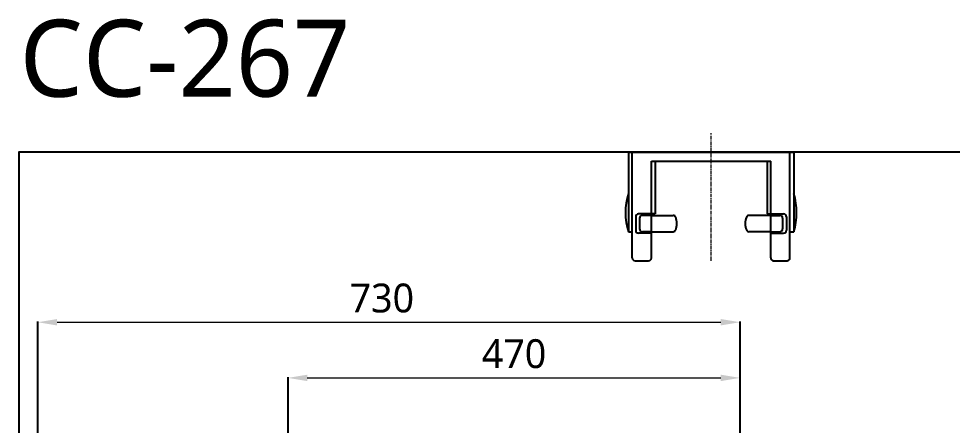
# Model space of a CAD drawing. Extents: x -1507 to 1094, y -378 to 1940.
# Drawn here: x -1292 to -321, y 1517 to 1940 of the extents above; entities that cross this region are included whole.
import ezdxf

# ---------------------------------------------------------------- set-up
doc = ezdxf.new("R2010")
doc.units = 0
doc.header["$LTSCALE"] = 3
doc.header["$MEASUREMENT"] = 0
doc.linetypes.add('CENTER', pattern=[2, 1.25, -0.25, 0.25, -0.25])
doc.layers.get('0').update_dxf_attribs({"linetype": 'CONTINUOUS'})
doc.layers.get('DEFPOINTS').update_dxf_attribs({"linetype": 'CONTINUOUS'})
doc.layers.add('1', color=1, linetype='CENTER', lineweight=5)
doc.layers.add('4', color=4, linetype='CONTINUOUS')
doc.layers.add('6', color=6, linetype='CONTINUOUS')
doc.styles.add('GHS', font='romans', dxfattribs={"bigfont": 'ghs'})
doc.styles.get("Standard").update_dxf_attribs({"font": 'NanumGothic.ttf'})
doc.dimstyles.get("Standard").update_dxf_attribs({"dimtxt": 0.18, "dimasz": 0.18, "dimexe": 0.18, "dimexo": 0.0625, "dimgap": 0.09, "dimtad": 0, "dimtih": 1, "dimtoh": 1, "dimdec": 4, "dimzin": 0, "dimdsep": 46, "dimtxsty": 'Standard', "dimcen": 0.09, "dimadec": 0, "dimazin": 0, "dimtfac": 1, "dimtdec": 4, "dimtofl": 0, "dimtmove": 0, "dimatfit": 3, "dimfxl": 0, "dimtolj": 1, "dimtzin": 0, "dimarcsym": 0})

# ---------------------------------------------------------------- blocks, each defined once
blk = doc.blocks.new('*D17')
at = {"color": 3, "linetype": 'Continuous', "lineweight": -2}
for p, q in [((-1271.64, 1454.32), (-1271.64, 1625.28)), ((-541.53, 1307.44), (-541.53, 1625.28))]:
    blk.add_line(p, q, dxfattribs=at)
at = {"color": 3, "linetype": 'Continuous', "lineweight": 0}
blk.add_line((-1251.64, 1624.48), (-561.53, 1624.48), dxfattribs=at)
at = {"color": 3, "linetype": 'Continuous'}
for points in [[(-1251.64, 1627.81), (-1251.64, 1621.14), (-1271.64, 1624.48)], [(-561.53, 1627.81), (-561.53, 1621.14), (-541.53, 1624.48)]]:
    blk.add_solid(points, dxfattribs=at)
at = {"layer": 'DEFPOINTS', "color": 0, "linetype": 'Continuous'}
for p in [(-541.53, 1624.48), (-1271.64, 1453.32), (-541.53, 1306.44)]:
    blk.add_point(p, dxfattribs=at)
at = {"color": 2, "linetype": 'Continuous', "lineweight": 5, "insert": (-913.98, 1649.48), "char_height": 30, "attachment_point": 5}
blk.add_mtext('\\A1;730', dxfattribs=at)
blk = doc.blocks.new('*D18')
at = {"color": 3, "linetype": 'Continuous', "lineweight": -2}
for p, q in [((-1011.53, 1377.15), (-1011.53, 1567.39)), ((-541.53, 1307.44), (-541.53, 1567.39))]:
    blk.add_line(p, q, dxfattribs=at)
at = {"color": 3, "linetype": 'Continuous', "lineweight": 0}
blk.add_line((-991.53, 1566.59), (-561.53, 1566.59), dxfattribs=at)
at = {"color": 3, "linetype": 'Continuous'}
for points in [[(-991.53, 1569.92), (-991.53, 1563.25), (-1011.53, 1566.59)], [(-561.53, 1569.92), (-561.53, 1563.25), (-541.53, 1566.59)]]:
    blk.add_solid(points, dxfattribs=at)
at = {"layer": 'DEFPOINTS', "color": 0, "linetype": 'Continuous'}
for p in [(-541.53, 1566.59), (-1011.53, 1376.15), (-541.53, 1306.44)]:
    blk.add_point(p, dxfattribs=at)
at = {"color": 2, "linetype": 'Continuous', "lineweight": 5, "insert": (-776.53, 1591.59), "char_height": 30, "attachment_point": 5}
blk.add_mtext('\\A1;470', dxfattribs=at)

msp = doc.modelspace()

# ---------------------------------------------------------------- linework, layer by layer
at = {"layer": '1'}
msp.add_line((-571.64, 1688.39), (-571.64, 1821.15), dxfattribs=at)
at = {"layer": '4'}
for p, q in [((-657.64, 1801.39), (-485.64, 1801.39)), ((-657.64, 1801.39), (-657.64, 1718.39)), ((-653.64, 1691.39), (-653.64, 1801.39)), ((-489.64, 1691.39), (-489.64, 1801.39)), ((-485.64, 1801.39), (-485.64, 1718.39)), ((-633.64, 1691.39), (-633.64, 1792.08)), ((-633.64, 1792.08), (-509.64, 1792.08)), ((-629.87, 1792.08), (-629.87, 1737.08)), ((-513.41, 1792.08), (-513.41, 1737.08)), ((-509.64, 1691.39), (-509.64, 1792.08)), ((-650.01, 1734.08), (-650.01, 1720.08)), ((-633.64, 1737.08), (-647.01, 1737.08)), ((-646.01, 1732.58), (-646.01, 1721.58)), ((-633.64, 1735.58), (-643.01, 1735.58)), ((-629.87, 1737.08), (-633.64, 1737.08)), ((-633.64, 1735.58), (-611.18, 1735.58)), ((-509.64, 1735.58), (-532.09, 1735.58)), ((-513.41, 1737.08), (-509.64, 1737.08)), ((-509.64, 1737.08), (-496.26, 1737.08)), ((-509.64, 1735.58), (-500.26, 1735.58)), ((-497.26, 1732.58), (-497.26, 1721.58)), ((-493.26, 1734.08), (-493.26, 1720.08)), ((-633.64, 1718.58), (-643.01, 1718.58)), ((-633.64, 1718.58), (-611.18, 1718.58)), ((-509.64, 1718.58), (-532.09, 1718.58)), ((-509.64, 1718.58), (-500.26, 1718.58)), ((-657.64, 1718.39), (-653.64, 1718.39)), ((-633.64, 1717.08), (-647.01, 1717.08)), ((-509.64, 1717.08), (-496.26, 1717.08)), ((-489.64, 1718.39), (-485.64, 1718.39)), ((-650.64, 1688.39), (-636.64, 1688.39)), ((-506.64, 1688.39), (-492.64, 1688.39))]:
    msp.add_line(p, q, dxfattribs=at)
for centre, radius, start, end in [((-592.46, 1738.39), 68.18, 162.94091, 197.05909), ((-550.82, 1738.39), 68.18, 342.94091, 17.05909), ((-647.01, 1734.08), 3, 90, 180), ((-643.01, 1732.58), 3, 90, 180), ((-611.18, 1732.58), 3, 20.74303, 90), ((-625.71, 1727.08), 18.53, 339.25697, 20.74303), ((-517.57, 1727.08), 18.53, 159.25697, 200.74303), ((-532.09, 1732.58), 3, 90, 159.25697), ((-500.26, 1732.58), 3, 0, 90), ((-496.26, 1734.08), 3, 0, 90), ((-647.01, 1720.08), 3, 180, 270), ((-643.01, 1721.58), 3, 180, 270), ((-611.18, 1721.58), 3, 270, 339.25697), ((-532.09, 1721.58), 3, 200.74303, 270), ((-500.26, 1721.58), 3, 270, 0), ((-496.26, 1720.08), 3, 270, 0), ((-650.64, 1691.39), 3, 180, 270), ((-636.64, 1691.39), 3, 270, 0), ((-506.64, 1691.39), 3, 180, 270), ((-492.64, 1691.39), 3, 270, 0)]:
    msp.add_arc(centre, radius, start, end, dxfattribs=at)
at = {"layer": '6'}
msp.add_lwpolyline([(1094, 1801.39), (-1291.64, 1801.39), (-1291.64, -103.61), (605.76, -103.61), (605.76, 906.39)], dxfattribs=at)

# ---------------------------------------------------------------- texts
at = {"insert": (-1290.78, 1939.05), "char_height": 80, "width": 460, "attachment_point": 1, "style": 'GHS'}
msp.add_mtext('{\\fNanumGothic|b0|i0|c0|p50;CC-267}', dxfattribs=at)

# ---------------------------------------------------------------- dimensions: what is measured, and where the dimension line sits
at = {"linetype": 'Continuous', "lineweight": 5}
dim = msp.add_linear_dim(base=(-541.53, 1624.48), p1=(-1271.64, 1453.32), p2=(-541.53, 1306.44), dimstyle='Standard', override={"dimtxt": 30, "dimasz": 20, "dimexe": 0.8, "dimexo": 1, "dimgap": 10, "dimtad": 1, "dimtih": 0, "dimtoh": 0, "dimdec": 0, "dimzin": 8, "dimclrd": 3, "dimclre": 3, "dimclrt": 2, "dimazin": 2, "dimtdec": 0, "dimtix": 1, "dimtofl": 1, "dimlwd": 0, "dimarcsym": 1}, dxfattribs=at)
dim.commit()
dim.dimension.update_dxf_attribs({"geometry": '*D17', "text_midpoint": (-913.98, 1624.48), "dimtype": 160})
dim = msp.add_linear_dim(base=(-541.53, 1566.59), p1=(-1011.53, 1376.15), p2=(-541.53, 1306.44), dimstyle='Standard', override={"dimtxt": 30, "dimasz": 20, "dimexe": 0.8, "dimexo": 1, "dimgap": 10, "dimtad": 1, "dimtih": 0, "dimtoh": 0, "dimdec": 0, "dimzin": 8, "dimclrd": 3, "dimclre": 3, "dimclrt": 2, "dimazin": 2, "dimtdec": 0, "dimtix": 1, "dimtofl": 1, "dimlwd": 0, "dimarcsym": 1}, dxfattribs=at)
dim.commit()
dim.dimension.update_dxf_attribs({"geometry": '*D18', "text_midpoint": (-776.53, 1591.59)})

doc.saveas('drawing.dxf')
